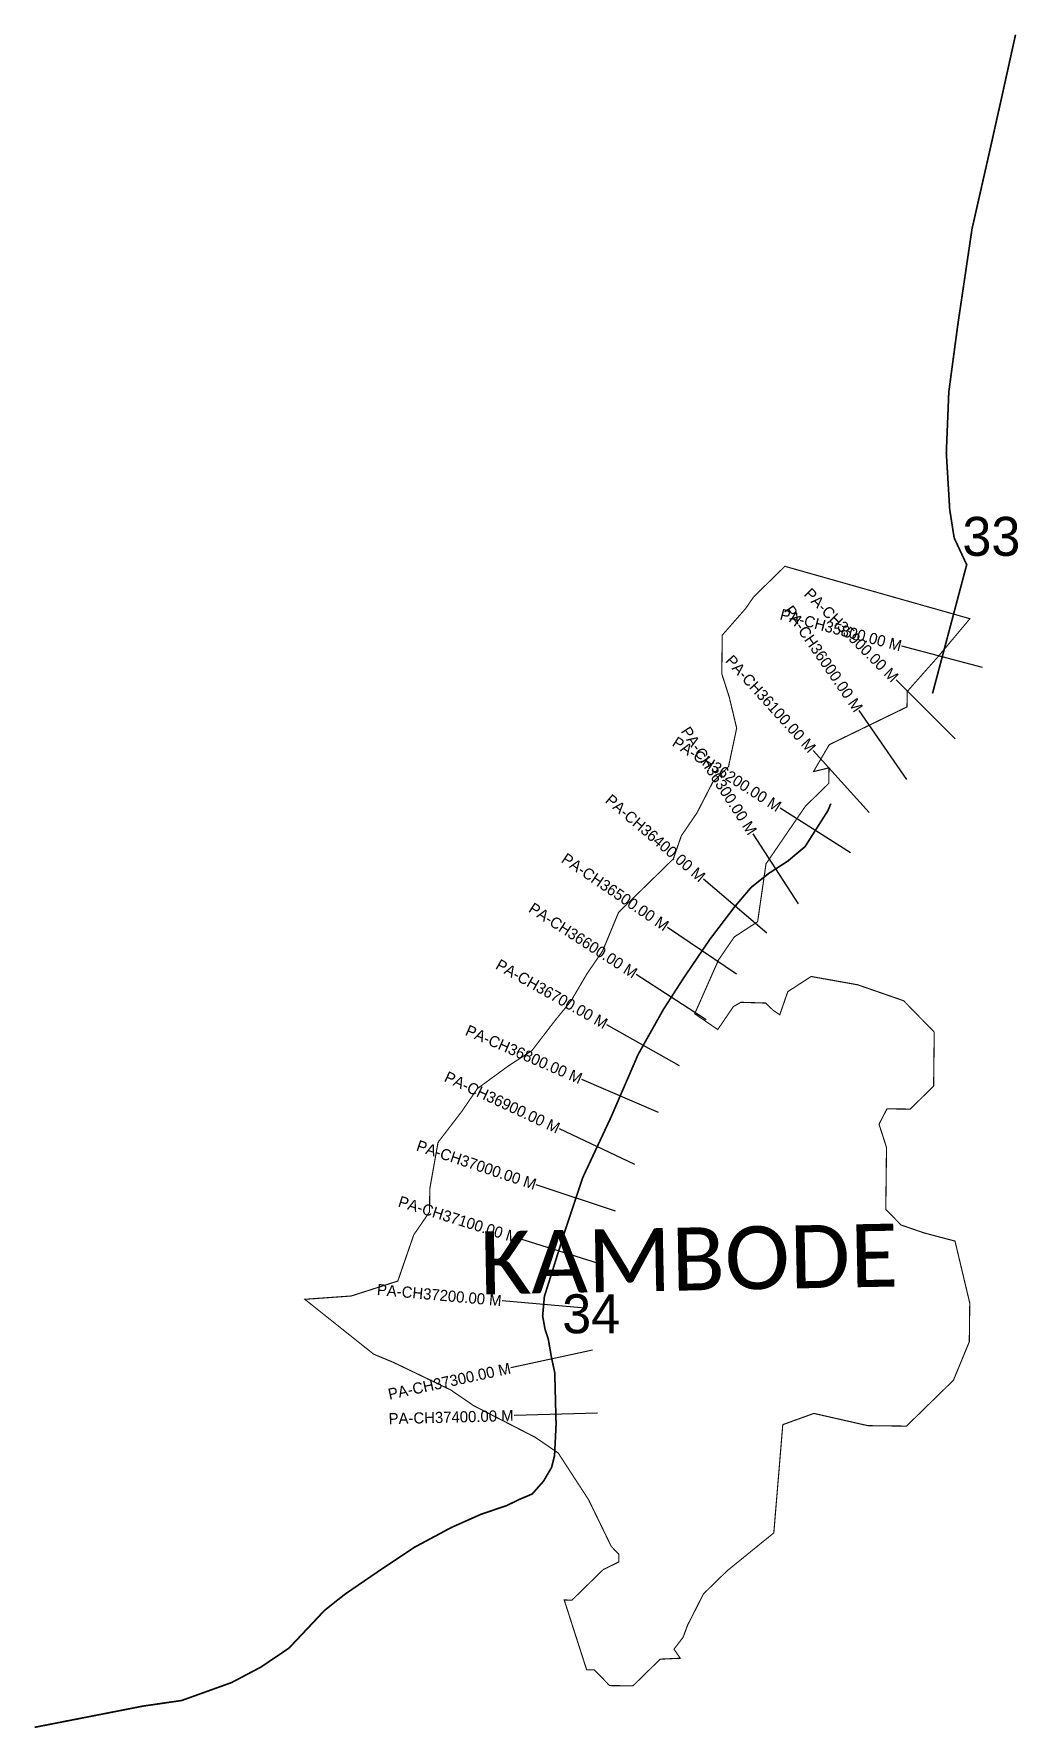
# Model space of a CAD drawing. Header units: metres. Extents: x 255412 to 257180, y 2196282 to 2199325.
import ezdxf
from ezdxf.enums import TextEntityAlignment as Align

# ---------------------------------------------------------------- set-up
doc = ezdxf.new("R2010")
doc.units = ezdxf.units.M
for name, color, linetype in [('CS', 134, 'Continuous'), ('CSMark', 6, 'Continuous'), ('NATURALLY PROTECTED', 3, 'Continuous'), ('VILLAGE NAME', 250, 'Continuous')]:
    doc.layers.add(name, color=color, linetype=linetype)

msp = doc.modelspace()

# ---------------------------------------------------------------- linework, layer by layer
at = {"color": 6, "const_width": 2}
msp.add_lwpolyline([(256760.9, 2198368.8), (257093.2, 2198274.7), (257037.2, 2198207.9), (256980.6, 2198144), (256980.2, 2198116.3), (256840.6, 2198048.5), (256812.3, 2198000.2), (256840.1, 2198006.8), (256839.8, 2197979), (256797.6, 2197937.8), (256727, 2197834.5), (256711.9, 2197730.5), (256670, 2197703.2), (256641.7, 2197661.9), (256598.9, 2197565.2), (256640.3, 2197536.9), (256654.4, 2197557.6), (256668.5, 2197578.2), (256681.8, 2197585.8), (256726.2, 2197584.5), (256740, 2197571.3), (256751.7, 2197563.4), (256766.1, 2197604.9), (256808, 2197632.2), (256889.1, 2197617.7), (256891.2, 2197617.4), (256974.2, 2197588.6), (257029.1, 2197532.4), (257028, 2197435.3), (256985.9, 2197394), (256944.2, 2197394.5), (256930, 2197366.9), (256943.4, 2197325.1), (256942.1, 2197214), (256969.5, 2197185.9), (257011, 2197171.6), (257066.4, 2197157), (257092.9, 2197045.6), (257092.1, 2196976.2), (257063.6, 2196907.1), (256979.3, 2196824.7), (256909.9, 2196825.5), (256812.9, 2196847.5), (256757.1, 2196827.3), (256741, 2196633), (256656.9, 2196564.6), (256614.7, 2196523.4), (256586, 2196466.9), (256578.1, 2196445.4), (256561.7, 2196424.1), (256573.1, 2196407.8), (256537, 2196406.2), (256487.9, 2196358.2), (256446.2, 2196358.7), (256418.8, 2196386.8), (256404.9, 2196387), (256364.6, 2196512.4), (256378.5, 2196512.2), (256434.7, 2196567.1), (256462.6, 2196580.7), (256462.8, 2196594.6), (256449.1, 2196608.6), (256408.4, 2196692.4), (256353.8, 2196776.4), (256312.5, 2196804.6), (256202, 2196861.4), (256160.7, 2196889.7), (256057.1, 2196939.5), (256022.5, 2196953.8), (255898.7, 2197052.4), (255982.1, 2197058.4), (256065.7, 2197085.2), (256094.4, 2197168.2), (256122.7, 2197209.5), (256123.2, 2197251.2), (256138, 2197334.4), (256180.3, 2197389.4), (256208.6, 2197430.8), (256264.6, 2197471.8), (256285.6, 2197485.4), (256306.6, 2197499.1), (256348.9, 2197554.1), (256377, 2197588.5), (256405.3, 2197636.8), (256433.6, 2197678.2), (256462.2, 2197747.3), (256560.5, 2197843.3), (256574.9, 2197884.8), (256603.1, 2197926.2), (256631.5, 2197981.4), (256659.6, 2198008.9), (256674.3, 2198078.1), (256661, 2198133.8), (256647.6, 2198175.6), (256648.4, 2198245.1), (256690.6, 2198293.2), (256704.8, 2198313.9), (256760.9, 2198368.8)], dxfattribs=at)
at = {"layer": 'CS'}
for p, q in [((257116, 2198187), (256971, 2198225.5)), ((257066.6, 2198059.1), (256960.5, 2198165.1)), ((256979.7, 2197986.1), (256894.5, 2198109.6)), ((256912.2, 2197926.7), (256811.5, 2198037.8)), ((256878.7, 2197854), (256752.2, 2197934.6)), ((256785.6, 2197762.7), (256704.1, 2197888.6)), ((256728.7, 2197709.8), (256614.6, 2197807.2)), ((256674.2, 2197636.1), (256550, 2197720.3)), ((256619.8, 2197554.3), (256493.8, 2197635.5)), ((256571.9, 2197471.8), (256441.1, 2197545.3)), ((256533.9, 2197387.8), (256396.2, 2197447.4)), ((256491.7, 2197294.8), (256355.9, 2197358.3)), ((256456.7, 2197210.5), (256314.4, 2197258)), ((256426.1, 2197116.8), (256283, 2197161.7)), ((256402.4, 2197036.4), (256253, 2197049.9)), ((256415.6, 2196961), (256269, 2196929.3)), ((256424.5, 2196847.7), (256274.6, 2196843.8))]:
    msp.add_line(p, q, dxfattribs=at)
at = {"layer": 'NATURALLY PROTECTED', "const_width": 3, "flags": 128}
for points in [[(257175.1, 2199323.5), (257151.5, 2199216.6), (257129.2, 2199116.7), (257097, 2198975), (257071.5, 2198803), (257055.3, 2198682.3), (257050.8, 2198572.5), (257056.9, 2198470.9), (257064.9, 2198419.8), (257087.4, 2198371.7), (257026, 2198140.4)], [(256843.4, 2197942.6), (256838.1, 2197929.9), (256797.1, 2197865.4), (256766.1, 2197839.4), (256731.8, 2197817.2), (256700.4, 2197792.3), (256670.7, 2197757.4), (256626.4, 2197699.2), (256579, 2197629.4), (256542.8, 2197573.1), (256497.4, 2197492.3), (256448.7, 2197379.7), (256397.8, 2197270.9), (256365.6, 2197174.3), (256332.7, 2197069.3), (256329, 2197057.7), (256325.8, 2197022.6), (256330, 2196999.3), (256336, 2196980.7), (256341.7, 2196948), (256347.6, 2196920.6), (256350, 2196828.1), (256347.2, 2196771.6), (256342, 2196750.6), (256327.3, 2196725.7), (256307.1, 2196702.8), (256283.5, 2196692.8), (256261.5, 2196682.1), (256214.8, 2196666.2), (256161.6, 2196642.5), (256095.4, 2196607), (256033.3, 2196565.6), (255970.2, 2196522.4), (255933.8, 2196493.5), (255913.2, 2196471.5), (255870.3, 2196426), (255819.6, 2196391.8), (255767.1, 2196364.1), (255677.4, 2196331.9), (255608.3, 2196321.9), (255413.6, 2196283.8)]]:
    msp.add_lwpolyline(points, dxfattribs=at)

# ---------------------------------------------------------------- texts
at = {"char_height": 70, "attachment_point": 1}
for s, heights, insert in [('33', [50.9], (257079.7, 2198457.6)), ('34', [0], (256361, 2197061.4))]:
    msp.add_mtext_dynamic_manual_height_columns(s, width=95.172, gutter_width=1, heights=heights, dxfattribs=dict(at, insert=insert))
at = {"layer": 'CSMark'}
for s, rotation, p in [('PA-CH35900.00 M', 315.0338, (256959.8, 2198165.8)), ('PA-CH35800.00 M', 345.1449, (256970, 2198225.7)), ('PA-CH36000.00 M', 304.5843, (256894, 2198110.4)), ('PA-CH36100.00 M', 312.1844, (256810.8, 2198038.6)), ('PA-CH36200.00 M', 327.5053, (256751.4, 2197935.2)), ('PA-CH36300.00 M', 302.9136, (256703.6, 2197889.5)), ('PA-CH36400.00 M', 319.5107, (256613.8, 2197807.9)), ('PA-CH36500.00 M', 325.8668, (256549.2, 2197720.9)), ('PA-CH36600.00 M', 327.1952, (256492.9, 2197636.1)), ('PA-CH36700.00 M', 330.6795, (256440.2, 2197545.8)), ('PA-CH36800.00 M', 336.6111, (256395.3, 2197447.8)), ('PA-CH36900.00 M', 334.9415, (256355, 2197358.7)), ('PA-CH37000.00 M', 341.5346, (256313.5, 2197258.4)), ('PA-CH37100.00 M', 342.6024, (256282, 2197162)), ('PA-CH37200.00 M', 354.838, (256252, 2197050)), ('PA-CH37300.00 M', 12.2094, (256268, 2196929.1)), ('PA-CH37400.00 M', 1.4832, (256273.6, 2196843.8))]:
    msp.add_text(s, height=20, rotation=rotation, dxfattribs=at).set_placement(p, align=Align.MIDDLE_RIGHT)
at = {"layer": 'VILLAGE NAME', "insert": (256211.9, 2197174.1), "char_height": 113.042, "attachment_point": 1, "rotation": 1.1028}
msp.add_mtext_dynamic_manual_height_columns('{\\fCalibri|b0|i0|c0|p34;KAMBODE}', width=755.63, gutter_width=565.2, heights=[0], dxfattribs=at)

doc.saveas('drawing.dxf')
